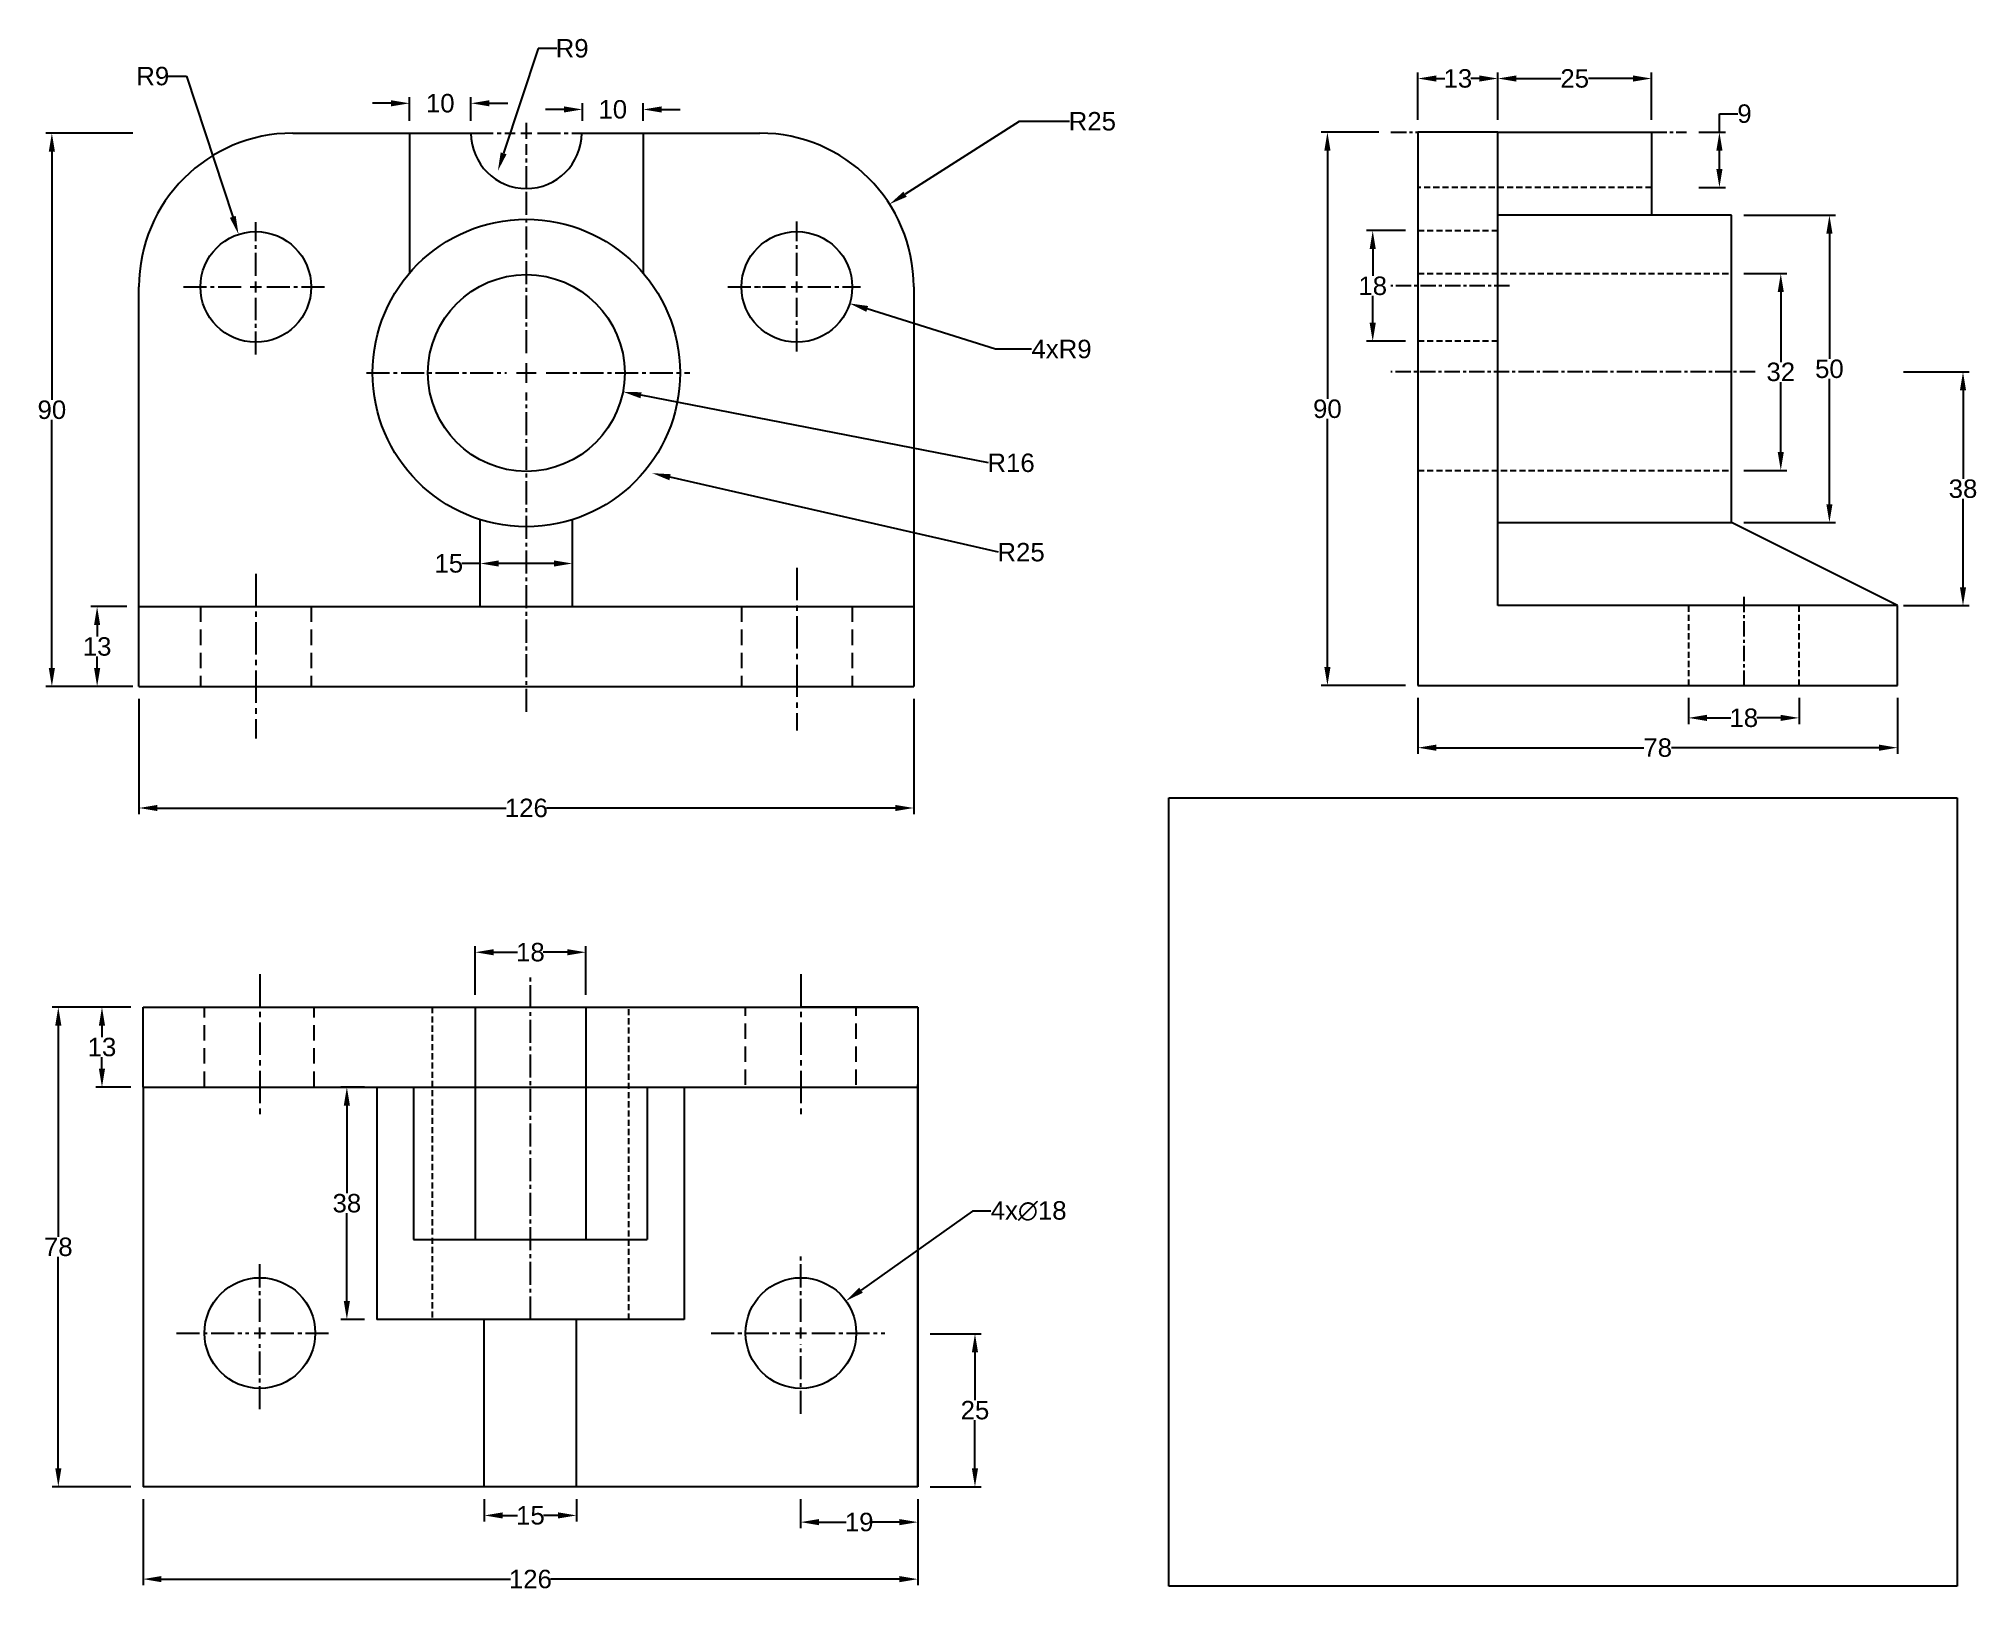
# Model space of a CAD drawing. Header units: inches. Extents: x 92 to 407, y 26 to 278.
import ezdxf

# ---------------------------------------------------------------- set-up
doc = ezdxf.new("R2010")
doc.units = ezdxf.units.IN
doc.header["$MEASUREMENT"] = 0
for name, pattern in [('CENTER2', [1.125, 0.75, -0.125, 0.125, -0.125]), ('CENTERX2', [4, 2.5, -0.5, 0.5, -0.5]), ('DASHED2', [0.375, 0.25, -0.125]), ('DASHEDX2', [1.5, 1, -0.5])]:
    doc.linetypes.add(name, pattern=pattern)
doc.layers.add('Centre line', color=100, linetype='CENTERX2')
doc.layers.add('Dotted', color=50, linetype='DASHEDX2')
doc.styles.get("Standard").update_dxf_attribs({"font": 'arial.ttf'})
doc.dimstyles.get("Standard").update_dxf_attribs({"dimtxt": 3, "dimasz": 3, "dimexe": 1, "dimexo": 2, "dimgap": 0.09, "dimtad": 0, "dimtih": 1, "dimtoh": 1, "dimdec": 0, "dimzin": 0, "dimdsep": 46, "dimtxsty": 'Standard', "dimcen": 0.09, "dimclrd": 2, "dimclrt": 3, "dimadec": 0, "dimazin": 0, "dimtfac": 1, "dimtdec": 0, "dimtofl": 0, "dimtmove": 0, "dimatfit": 3, "dimfxl": 5, "dimtolj": 1, "dimtzin": 0, "dimarcsym": 0})
picture_1 = doc.add_image_def('image1.jpg', size_in_pixel=(564, 564))

# ---------------------------------------------------------------- blocks, each defined once
blk = doc.blocks.new('*U1')
at = {"color": 0, "linetype": 'CENTER2', "ltscale": 5, "transparency": 16777216}
for p, q in [((-9.12, 0), (-1.8, 0)), ((0, 0.9), (0, 1.66)), ((1.8, 0), (9.12, 0)), ((0, -9.12), (0, -1.8))]:
    blk.add_line(p, q, dxfattribs=at)
at = {"color": 0, "linetype": 'Continuous', "ltscale": 5, "transparency": 16777216}
for p, q in [((-0.9, 0), (0.9, 0)), ((0, -0.9), (0, 0.9))]:
    blk.add_line(p, q, dxfattribs=at)
blk = doc.blocks.new('*U2')
at = {"color": 0, "linetype": 'CENTER2', "ltscale": 5, "transparency": 16777216}
for p, q in [((0, 1.8), (0, 10.61)), ((-11.24, 0), (-1.8, 0)), ((1.8, 0), (10.35, 0)), ((0, -10.52), (0, -1.8))]:
    blk.add_line(p, q, dxfattribs=at)
at = {"color": 0, "linetype": 'Continuous', "ltscale": 5, "transparency": 16777216}
for p, q in [((-0.9, 0), (0.9, 0)), ((0, -0.9), (0, 0.9))]:
    blk.add_line(p, q, dxfattribs=at)
blk = doc.blocks.new('*U3')
at = {"color": 0, "linetype": 'CENTER2', "ltscale": 5, "transparency": 16777216}
for p, q in [((0, 1.8), (0, 10.55)), ((-11.75, 0), (-1.8, 0)), ((1.8, 0), (11.63, 0)), ((0, -11.02), (0, -1.8))]:
    blk.add_line(p, q, dxfattribs=at)
at = {"color": 0, "linetype": 'Continuous', "ltscale": 5, "transparency": 16777216}
for p, q in [((-0.9, 0), (0.9, 0)), ((0, -0.9), (0, 0.9))]:
    blk.add_line(p, q, dxfattribs=at)
blk = doc.blocks.new('*U4')
at = {"color": 0, "linetype": 'CENTER2', "ltscale": 5, "transparency": 16777216}
for p, q in [((0, 3.2), (0, 30)), ((-26, 0), (-3.2, 0)), ((3.2, 0), (26.6, 0)), ((0, -55.12), (0, -3.2))]:
    blk.add_line(p, q, dxfattribs=at)
at = {"color": 0, "linetype": 'Continuous', "ltscale": 5, "transparency": 16777216}
for p, q in [((-1.6, 0), (1.6, 0)), ((0, -1.6), (0, 1.6))]:
    blk.add_line(p, q, dxfattribs=at)
blk = doc.blocks.new('*D5')
at = {"color": 0, "lineweight": -2, "transparency": 16777216}
for p, q in [((108.64, 170.86), (108.64, 152.1)), ((234.64, 170.86), (234.64, 152.1))]:
    blk.add_line(p, q, dxfattribs=at)
at = {"color": 2, "lineweight": -2, "transparency": 16777216}
for p, q in [((111.64, 153.1), (168.38, 153.1)), ((231.64, 153.1), (174.9, 153.1))]:
    blk.add_line(p, q, dxfattribs=at)
at = {"color": 2, "transparency": 16777216}
for points in [[(111.64, 153.6), (111.64, 152.6), (108.64, 153.1)], [(231.64, 153.6), (231.64, 152.6), (234.64, 153.1)]]:
    blk.add_solid(points, dxfattribs=at)
at = {"layer": 'Defpoints', "color": 0, "transparency": 16777216}
for p in [(108.64, 172.86), (234.64, 172.86), (234.64, 153.1)]:
    blk.add_point(p, dxfattribs=at)
at = {"color": 3, "transparency": 16777216, "insert": (171.64, 153.1), "char_height": 3, "attachment_point": 5}
blk.add_mtext('\\A1;126', dxfattribs=at)
blk = doc.blocks.new('*D6')
at = {"color": 2, "lineweight": -2, "transparency": 16777216}
for p, q in [((251.78, 264.78), (233.24, 252.93)), ((260.01, 264.78), (251.78, 264.78))]:
    blk.add_line(p, q, dxfattribs=at)
at = {"color": 0, "lineweight": -2, "transparency": 16777216}
for p, q in [((209.55, 237.86), (209.73, 237.86)), ((209.64, 237.77), (209.64, 237.95))]:
    blk.add_line(p, q, dxfattribs=at)
at = {"color": 2, "transparency": 16777216}
blk.add_solid([(232.97, 253.35), (233.51, 252.51), (230.71, 251.31)], dxfattribs=at)
at = {"layer": 'Defpoints', "color": 0, "transparency": 16777216}
for p in [(230.71, 251.31), (209.64, 237.86)]:
    blk.add_point(p, dxfattribs=at)
at = {"color": 3, "transparency": 16777216, "insert": (263.7, 264.78), "char_height": 3, "attachment_point": 5}
blk.add_mtext('\\A1;R25', dxfattribs=at)
blk = doc.blocks.new('*D7')
at = {"color": 2, "lineweight": -2, "transparency": 16777216}
for p, q in [((164.14, 192.87), (161.14, 192.87)), ((176.14, 192.87), (167.14, 192.87))]:
    blk.add_line(p, q, dxfattribs=at)
at = {"color": 0, "lineweight": -2, "transparency": 16777216}
for p, q in [((164.14, 187.86), (164.14, 193.87)), ((179.14, 187.86), (179.14, 193.87))]:
    blk.add_line(p, q, dxfattribs=at)
at = {"color": 2, "transparency": 16777216}
for points in [[(167.14, 193.37), (167.14, 192.37), (164.14, 192.87)], [(176.14, 193.37), (176.14, 192.37), (179.14, 192.87)]]:
    blk.add_solid(points, dxfattribs=at)
at = {"layer": 'Defpoints', "color": 0, "transparency": 16777216}
for p in [(179.14, 192.87), (164.14, 185.86), (179.14, 185.86)]:
    blk.add_point(p, dxfattribs=at)
at = {"color": 3, "transparency": 16777216, "insert": (159.03, 192.87), "char_height": 3, "attachment_point": 5}
blk.add_mtext('\\A1;15', dxfattribs=at)
blk = doc.blocks.new('*D8')
at = {"color": 0, "lineweight": -2, "transparency": 16777216}
for p, q in [((215.55, 237.86), (215.73, 237.86)), ((215.64, 237.77), (215.64, 237.95))]:
    blk.add_line(p, q, dxfattribs=at)
at = {"color": 2, "lineweight": -2, "transparency": 16777216}
for p, q in [((247.94, 227.74), (227.09, 234.27)), ((253.83, 227.74), (247.94, 227.74))]:
    blk.add_line(p, q, dxfattribs=at)
at = {"color": 2, "transparency": 16777216}
blk.add_solid([(227.24, 234.75), (226.94, 233.79), (224.23, 235.17)], dxfattribs=at)
at = {"layer": 'Defpoints', "color": 0, "transparency": 16777216}
for p in [(215.64, 237.86), (224.23, 235.17)]:
    blk.add_point(p, dxfattribs=at)
at = {"color": 3, "transparency": 16777216, "insert": (258.69, 227.74), "char_height": 3, "attachment_point": 5}
blk.add_mtext('\\A1;4xR9', dxfattribs=at)
blk = doc.blocks.new('*D9')
at = {"color": 0, "lineweight": -2, "transparency": 16777216}
for p, q in [((171.55, 223.86), (171.73, 223.86)), ((171.64, 223.77), (171.64, 223.95))]:
    blk.add_line(p, q, dxfattribs=at)
at = {"color": 2, "lineweight": -2, "transparency": 16777216}
blk.add_line((246.8, 209.23), (190.29, 220.23), dxfattribs=at)
at = {"color": 2, "transparency": 16777216}
blk.add_solid([(190.39, 220.72), (190.2, 219.74), (187.35, 220.8)], dxfattribs=at)
at = {"layer": 'Defpoints', "color": 0, "transparency": 16777216}
for p in [(171.64, 223.86), (187.35, 220.8)]:
    blk.add_point(p, dxfattribs=at)
at = {"color": 3, "transparency": 16777216, "insert": (250.48, 209.23), "char_height": 3, "attachment_point": 5}
blk.add_mtext('\\A1;R16', dxfattribs=at)
blk = doc.blocks.new('*D10')
at = {"color": 2, "lineweight": -2, "transparency": 16777216}
for p, q in [((177.76, 266.72), (174.76, 266.72)), ((193.64, 266.72), (196.64, 266.72))]:
    blk.add_line(p, q, dxfattribs=at)
at = {"color": 0, "lineweight": -2, "transparency": 16777216}
for p, q in [((180.76, 264.86), (180.76, 267.72)), ((190.64, 264.86), (190.64, 267.72))]:
    blk.add_line(p, q, dxfattribs=at)
at = {"color": 2, "transparency": 16777216}
for points in [[(177.76, 267.22), (177.76, 266.22), (180.76, 266.72)], [(193.64, 267.22), (193.64, 266.22), (190.64, 266.72)]]:
    blk.add_solid(points, dxfattribs=at)
at = {"layer": 'Defpoints', "color": 0, "transparency": 16777216}
for p in [(190.64, 266.72), (180.76, 262.86), (190.64, 262.86)]:
    blk.add_point(p, dxfattribs=at)
at = {"color": 3, "transparency": 16777216, "insert": (185.7, 266.72), "char_height": 3, "attachment_point": 5}
blk.add_mtext('\\A1;10', dxfattribs=at)
blk = doc.blocks.new('*D11')
at = {"color": 0, "lineweight": -2, "transparency": 16777216}
for p, q in [((152.64, 264.86), (152.64, 268.72)), ((162.64, 264.86), (162.64, 268.72))]:
    blk.add_line(p, q, dxfattribs=at)
at = {"color": 2, "lineweight": -2, "transparency": 16777216}
for p, q in [((149.64, 267.72), (146.64, 267.72)), ((165.64, 267.72), (168.64, 267.72))]:
    blk.add_line(p, q, dxfattribs=at)
at = {"color": 2, "transparency": 16777216}
for points in [[(149.64, 268.22), (149.64, 267.22), (152.64, 267.72)], [(165.64, 268.22), (165.64, 267.22), (162.64, 267.72)]]:
    blk.add_solid(points, dxfattribs=at)
at = {"layer": 'Defpoints', "color": 0, "transparency": 16777216}
for p in [(162.64, 267.72), (152.64, 262.86), (162.64, 262.86)]:
    blk.add_point(p, dxfattribs=at)
at = {"color": 3, "transparency": 16777216, "insert": (157.64, 267.72), "char_height": 3, "attachment_point": 5}
blk.add_mtext('\\A1;10', dxfattribs=at)
blk = doc.blocks.new('*U12')
at = {"color": 0, "linetype": 'CENTER2', "ltscale": 5, "transparency": 16777216}
for p, q in [((0, 1.8), (0, 11.68)), ((-13.56, 0), (-1.8, 0)), ((1.8, 0), (11.62, 0)), ((0, -12.4), (0, -1.8))]:
    blk.add_line(p, q, dxfattribs=at)
at = {"color": 0, "linetype": 'Continuous', "ltscale": 5, "transparency": 16777216}
for p, q in [((-0.9, 0), (0.9, 0)), ((0, -0.9), (0, 0.9))]:
    blk.add_line(p, q, dxfattribs=at)
blk = doc.blocks.new('*U13')
at = {"color": 0, "linetype": 'CENTER2', "ltscale": 5, "transparency": 16777216}
for p, q in [((0, 1.8), (0, 12.84)), ((-14.62, 0), (-1.8, 0)), ((1.8, 0), (13.67, 0)), ((0, -13.14), (0, -1.8))]:
    blk.add_line(p, q, dxfattribs=at)
at = {"color": 0, "linetype": 'Continuous', "ltscale": 5, "transparency": 16777216}
for p, q in [((-0.9, 0), (0.9, 0)), ((0, -0.9), (0, 0.9))]:
    blk.add_line(p, q, dxfattribs=at)
blk = doc.blocks.new('*D14')
at = {"color": 0, "lineweight": -2, "transparency": 16777216}
for p, q in [((107.3, 120.71), (94.52, 120.71)), ((107.3, 42.71), (94.52, 42.71))]:
    blk.add_line(p, q, dxfattribs=at)
at = {"color": 2, "lineweight": -2, "transparency": 16777216}
for p, q in [((95.52, 117.71), (95.52, 83.33)), ((95.52, 45.71), (95.52, 80.09))]:
    blk.add_line(p, q, dxfattribs=at)
at = {"color": 2, "transparency": 16777216}
for points in [[(95.02, 117.71), (96.02, 117.71), (95.52, 120.71)], [(95.02, 45.71), (96.02, 45.71), (95.52, 42.71)]]:
    blk.add_solid(points, dxfattribs=at)
at = {"layer": 'Defpoints', "color": 0, "transparency": 16777216}
for p in [(95.52, 120.71), (109.3, 120.71), (109.3, 42.71)]:
    blk.add_point(p, dxfattribs=at)
at = {"color": 3, "transparency": 16777216, "insert": (95.52, 81.71), "char_height": 3, "attachment_point": 5}
blk.add_mtext('\\A1;78', dxfattribs=at)
blk = doc.blocks.new('*D15')
at = {"color": 0, "lineweight": -2, "transparency": 16777216}
for p, q in [((107.3, 120.71), (101.62, 120.71)), ((107.34, 107.71), (101.62, 107.71))]:
    blk.add_line(p, q, dxfattribs=at)
at = {"color": 2, "lineweight": -2, "transparency": 16777216}
for p, q in [((102.62, 117.71), (102.62, 115.84)), ((102.62, 110.71), (102.62, 112.59))]:
    blk.add_line(p, q, dxfattribs=at)
at = {"color": 2, "transparency": 16777216}
for points in [[(102.12, 117.71), (103.12, 117.71), (102.62, 120.71)], [(102.12, 110.71), (103.12, 110.71), (102.62, 107.71)]]:
    blk.add_solid(points, dxfattribs=at)
at = {"layer": 'Defpoints', "color": 0, "transparency": 16777216}
for p in [(109.3, 120.71), (102.62, 107.71), (109.34, 107.71)]:
    blk.add_point(p, dxfattribs=at)
at = {"color": 3, "transparency": 16777216, "insert": (102.62, 114.21), "char_height": 3, "attachment_point": 5}
blk.add_mtext('\\A1;13', dxfattribs=at)
blk = doc.blocks.new('*D16')
at = {"color": 0, "lineweight": -2, "transparency": 16777216}
for p, q in [((106.64, 185.86), (100.83, 185.86)), ((106.64, 172.86), (100.83, 172.86))]:
    blk.add_line(p, q, dxfattribs=at)
at = {"color": 2, "lineweight": -2, "transparency": 16777216}
for p, q in [((101.83, 182.86), (101.83, 180.98)), ((101.83, 175.86), (101.83, 177.73))]:
    blk.add_line(p, q, dxfattribs=at)
at = {"color": 2, "transparency": 16777216}
for points in [[(101.33, 182.86), (102.33, 182.86), (101.83, 185.86)], [(101.33, 175.86), (102.33, 175.86), (101.83, 172.86)]]:
    blk.add_solid(points, dxfattribs=at)
at = {"layer": 'Defpoints', "color": 0, "transparency": 16777216}
for p in [(101.83, 185.86), (108.64, 185.86), (108.64, 172.86)]:
    blk.add_point(p, dxfattribs=at)
at = {"color": 3, "transparency": 16777216, "insert": (101.83, 179.36), "char_height": 3, "attachment_point": 5}
blk.add_mtext('\\A1;13', dxfattribs=at)
blk = doc.blocks.new('*D17')
at = {"color": 2, "lineweight": -2, "transparency": 16777216}
for p, q in [((113.39, 272.13), (116.39, 272.13)), ((116.39, 272.13), (123.9, 249.26))]:
    blk.add_line(p, q, dxfattribs=at)
at = {"color": 0, "lineweight": -2, "transparency": 16777216}
for p, q in [((127.55, 237.86), (127.73, 237.86)), ((127.64, 237.77), (127.64, 237.95))]:
    blk.add_line(p, q, dxfattribs=at)
at = {"color": 2, "transparency": 16777216}
blk.add_solid([(124.37, 249.41), (123.42, 249.1), (124.83, 246.41)], dxfattribs=at)
at = {"layer": 'Defpoints', "color": 0, "transparency": 16777216}
for p in [(124.83, 246.41), (127.64, 237.86)]:
    blk.add_point(p, dxfattribs=at)
at = {"color": 3, "transparency": 16777216, "insert": (110.88, 272.13), "char_height": 3, "attachment_point": 5}
blk.add_mtext('\\A1;R9', dxfattribs=at)
blk = doc.blocks.new('*D18')
at = {"color": 0, "lineweight": -2, "transparency": 16777216}
for p, q in [((164.8, 40.71), (164.8, 37.04)), ((179.8, 40.71), (179.8, 37.04))]:
    blk.add_line(p, q, dxfattribs=at)
at = {"color": 2, "lineweight": -2, "transparency": 16777216}
for p, q in [((167.8, 38.04), (170.19, 38.04)), ((176.8, 38.04), (174.41, 38.04))]:
    blk.add_line(p, q, dxfattribs=at)
at = {"color": 2, "transparency": 16777216}
for points in [[(167.8, 38.54), (167.8, 37.54), (164.8, 38.04)], [(176.8, 38.54), (176.8, 37.54), (179.8, 38.04)]]:
    blk.add_solid(points, dxfattribs=at)
at = {"layer": 'Defpoints', "color": 0, "transparency": 16777216}
for p in [(164.8, 42.71), (179.8, 42.71), (179.8, 38.04)]:
    blk.add_point(p, dxfattribs=at)
at = {"color": 3, "transparency": 16777216, "insert": (172.3, 38.04), "char_height": 3, "attachment_point": 5}
blk.add_mtext('\\A1;15', dxfattribs=at)
blk = doc.blocks.new('*D19')
at = {"color": 0, "lineweight": -2, "transparency": 16777216}
for p, q in [((145.3, 107.71), (141.45, 107.71)), ((145.3, 69.91), (141.45, 69.91))]:
    blk.add_line(p, q, dxfattribs=at)
at = {"color": 2, "lineweight": -2, "transparency": 16777216}
for p, q in [((142.45, 104.71), (142.45, 90.43)), ((142.45, 72.91), (142.45, 87.19))]:
    blk.add_line(p, q, dxfattribs=at)
at = {"color": 2, "transparency": 16777216}
for points in [[(141.95, 104.71), (142.95, 104.71), (142.45, 107.71)], [(141.95, 72.91), (142.95, 72.91), (142.45, 69.91)]]:
    blk.add_solid(points, dxfattribs=at)
at = {"layer": 'Defpoints', "color": 0, "transparency": 16777216}
for p in [(147.3, 107.71), (142.45, 69.91), (147.3, 69.91)]:
    blk.add_point(p, dxfattribs=at)
at = {"color": 3, "transparency": 16777216, "insert": (142.45, 88.81), "char_height": 3, "attachment_point": 5}
blk.add_mtext('\\A1;38', dxfattribs=at)
blk = doc.blocks.new('*D20')
at = {"color": 0, "lineweight": -2, "transparency": 16777216}
for p, q in [((237.3, 67.59), (245.61, 67.59)), ((237.3, 42.71), (245.61, 42.71))]:
    blk.add_line(p, q, dxfattribs=at)
at = {"color": 2, "lineweight": -2, "transparency": 16777216}
for p, q in [((244.61, 64.59), (244.61, 56.77)), ((244.61, 45.71), (244.61, 53.53))]:
    blk.add_line(p, q, dxfattribs=at)
at = {"color": 2, "transparency": 16777216}
for points in [[(244.11, 64.59), (245.11, 64.59), (244.61, 67.59)], [(244.11, 45.71), (245.11, 45.71), (244.61, 42.71)]]:
    blk.add_solid(points, dxfattribs=at)
at = {"layer": 'Defpoints', "color": 0, "transparency": 16777216}
for p in [(235.3, 67.59), (244.61, 67.59), (235.3, 42.71)]:
    blk.add_point(p, dxfattribs=at)
at = {"color": 3, "transparency": 16777216, "insert": (244.61, 55.15), "char_height": 3, "attachment_point": 5}
blk.add_mtext('\\A1;25', dxfattribs=at)
blk = doc.blocks.new('*D21')
at = {"color": 0, "lineweight": -2, "transparency": 16777216}
for p, q in [((163.3, 122.71), (163.3, 130.64)), ((181.3, 122.71), (181.3, 130.64))]:
    blk.add_line(p, q, dxfattribs=at)
at = {"color": 2, "lineweight": -2, "transparency": 16777216}
for p, q in [((166.3, 129.64), (170.2, 129.64)), ((178.3, 129.64), (174.4, 129.64))]:
    blk.add_line(p, q, dxfattribs=at)
at = {"color": 2, "transparency": 16777216}
for points in [[(166.3, 130.14), (166.3, 129.14), (163.3, 129.64)], [(178.3, 130.14), (178.3, 129.14), (181.3, 129.64)]]:
    blk.add_solid(points, dxfattribs=at)
at = {"layer": 'Defpoints', "color": 0, "transparency": 16777216}
for p in [(181.3, 129.64), (163.3, 120.71), (181.3, 120.71)]:
    blk.add_point(p, dxfattribs=at)
at = {"color": 3, "transparency": 16777216, "insert": (172.3, 129.64), "char_height": 3, "attachment_point": 5}
blk.add_mtext('\\A1;18', dxfattribs=at)
blk = doc.blocks.new('*D22')
at = {"color": 2, "lineweight": -2, "transparency": 16777216}
for p, q in [((244.19, 87.55), (226.08, 74.67)), ((247.19, 87.55), (244.19, 87.55))]:
    blk.add_line(p, q, dxfattribs=at)
at = {"color": 0, "lineweight": -2, "transparency": 16777216}
for p, q in [((216.21, 67.71), (216.39, 67.71)), ((216.3, 67.62), (216.3, 67.8))]:
    blk.add_line(p, q, dxfattribs=at)
at = {"color": 2, "transparency": 16777216}
blk.add_solid([(225.79, 75.08), (226.37, 74.26), (223.64, 72.93)], dxfattribs=at)
at = {"layer": 'Defpoints', "color": 0, "transparency": 16777216}
for p in [(223.64, 72.93), (208.97, 62.5)]:
    blk.add_point(p, dxfattribs=at)
at = {"color": 3, "transparency": 16777216, "insert": (253.34, 87.55), "char_height": 3, "attachment_point": 5}
blk.add_mtext('\\A1;4x∅18', dxfattribs=at)
blk = doc.blocks.new('*D23')
at = {"color": 0, "lineweight": -2, "transparency": 16777216}
for p, q in [((216.25, 40.71), (216.25, 35.95)), ((235.3, 40.71), (235.3, 35.95))]:
    blk.add_line(p, q, dxfattribs=at)
at = {"color": 2, "lineweight": -2, "transparency": 16777216}
for p, q in [((219.25, 36.95), (223.67, 36.95)), ((232.3, 36.95), (227.88, 36.95))]:
    blk.add_line(p, q, dxfattribs=at)
at = {"color": 2, "transparency": 16777216}
for points in [[(219.25, 37.45), (219.25, 36.45), (216.25, 36.95)], [(232.3, 37.45), (232.3, 36.45), (235.3, 36.95)]]:
    blk.add_solid(points, dxfattribs=at)
at = {"layer": 'Defpoints', "color": 0, "transparency": 16777216}
for p in [(216.25, 42.71), (235.3, 42.71), (216.25, 36.95)]:
    blk.add_point(p, dxfattribs=at)
at = {"color": 3, "transparency": 16777216, "insert": (225.78, 36.95), "char_height": 3, "attachment_point": 5}
blk.add_mtext('\\A1;19', dxfattribs=at)
blk = doc.blocks.new('*D24')
at = {"color": 0, "lineweight": -2, "transparency": 16777216}
for p, q in [((109.3, 40.71), (109.3, 26.68)), ((235.3, 40.71), (235.3, 26.68))]:
    blk.add_line(p, q, dxfattribs=at)
at = {"color": 2, "lineweight": -2, "transparency": 16777216}
for p, q in [((112.3, 27.68), (169.04, 27.68)), ((232.3, 27.68), (175.56, 27.68))]:
    blk.add_line(p, q, dxfattribs=at)
at = {"color": 2, "transparency": 16777216}
for points in [[(112.3, 28.18), (112.3, 27.18), (109.3, 27.68)], [(232.3, 28.18), (232.3, 27.18), (235.3, 27.68)]]:
    blk.add_solid(points, dxfattribs=at)
at = {"layer": 'Defpoints', "color": 0, "transparency": 16777216}
for p in [(109.3, 42.71), (235.3, 42.71), (235.3, 27.68)]:
    blk.add_point(p, dxfattribs=at)
at = {"color": 3, "transparency": 16777216, "insert": (172.3, 27.68), "char_height": 3, "attachment_point": 5}
blk.add_mtext('\\A1;126', dxfattribs=at)
blk = doc.blocks.new('*D26')
at = {"color": 0, "lineweight": -2, "transparency": 16777216}
for p, q in [((316.65, 171.02), (316.65, 161.91)), ((394.65, 171.02), (394.65, 161.91))]:
    blk.add_line(p, q, dxfattribs=at)
at = {"color": 2, "lineweight": -2, "transparency": 16777216}
for p, q in [((319.65, 162.91), (353.42, 162.91)), ((391.65, 162.91), (357.88, 162.91))]:
    blk.add_line(p, q, dxfattribs=at)
at = {"color": 2, "transparency": 16777216}
for points in [[(319.65, 163.41), (319.65, 162.41), (316.65, 162.91)], [(391.65, 163.41), (391.65, 162.41), (394.65, 162.91)]]:
    blk.add_solid(points, dxfattribs=at)
at = {"layer": 'Defpoints', "color": 0, "transparency": 16777216}
for p in [(316.65, 173.02), (394.65, 173.02), (394.65, 162.91)]:
    blk.add_point(p, dxfattribs=at)
at = {"color": 3, "transparency": 16777216, "insert": (355.65, 162.91), "char_height": 3, "attachment_point": 5}
blk.add_mtext('\\A1;78', dxfattribs=at)
blk = doc.blocks.new('*D27')
at = {"color": 0, "lineweight": -2, "transparency": 16777216}
for p, q in [((310.27, 263.02), (300.93, 263.02)), ((314.65, 173.02), (300.93, 173.02))]:
    blk.add_line(p, q, dxfattribs=at)
at = {"color": 2, "lineweight": -2, "transparency": 16777216}
for p, q in [((301.93, 260.02), (301.93, 219.64)), ((301.93, 176.02), (301.93, 216.4))]:
    blk.add_line(p, q, dxfattribs=at)
at = {"color": 2, "transparency": 16777216}
for points in [[(301.43, 260.02), (302.43, 260.02), (301.93, 263.02)], [(301.43, 176.02), (302.43, 176.02), (301.93, 173.02)]]:
    blk.add_solid(points, dxfattribs=at)
at = {"layer": 'Defpoints', "color": 0, "transparency": 16777216}
for p in [(301.93, 263.02), (312.27, 263.02), (316.65, 173.02)]:
    blk.add_point(p, dxfattribs=at)
at = {"color": 3, "transparency": 16777216, "insert": (301.93, 218.02), "char_height": 3, "attachment_point": 5}
blk.add_mtext('\\A1;90', dxfattribs=at)
blk = doc.blocks.new('*D28')
at = {"color": 0, "lineweight": -2, "transparency": 16777216}
for p, q in [((369.65, 249.52), (384.58, 249.52)), ((369.65, 199.52), (384.58, 199.52))]:
    blk.add_line(p, q, dxfattribs=at)
at = {"color": 2, "lineweight": -2, "transparency": 16777216}
for p, q in [((383.58, 246.52), (383.58, 226.14)), ((383.58, 202.52), (383.58, 222.9))]:
    blk.add_line(p, q, dxfattribs=at)
at = {"color": 2, "transparency": 16777216}
for points in [[(383.08, 246.52), (384.08, 246.52), (383.58, 249.52)], [(383.08, 202.52), (384.08, 202.52), (383.58, 199.52)]]:
    blk.add_solid(points, dxfattribs=at)
at = {"layer": 'Defpoints', "color": 0, "transparency": 16777216}
for p in [(367.65, 249.52), (367.65, 199.52), (383.58, 199.52)]:
    blk.add_point(p, dxfattribs=at)
at = {"color": 3, "transparency": 16777216, "insert": (383.58, 224.52), "char_height": 3, "attachment_point": 5}
blk.add_mtext('\\A1;50', dxfattribs=at)
blk = doc.blocks.new('*D29')
at = {"color": 0, "lineweight": -2, "transparency": 16777216}
for p, q in [((369.65, 240.02), (376.67, 240.02)), ((369.65, 208.02), (376.67, 208.02))]:
    blk.add_line(p, q, dxfattribs=at)
at = {"color": 2, "lineweight": -2, "transparency": 16777216}
for p, q in [((375.67, 237.02), (375.67, 225.64)), ((375.67, 211.02), (375.67, 222.39))]:
    blk.add_line(p, q, dxfattribs=at)
at = {"color": 2, "transparency": 16777216}
for points in [[(375.17, 237.02), (376.17, 237.02), (375.67, 240.02)], [(375.17, 211.02), (376.17, 211.02), (375.67, 208.02)]]:
    blk.add_solid(points, dxfattribs=at)
at = {"layer": 'Defpoints', "color": 0, "transparency": 16777216}
for p in [(367.65, 240.02), (367.65, 208.02), (375.67, 208.02)]:
    blk.add_point(p, dxfattribs=at)
at = {"color": 3, "transparency": 16777216, "insert": (375.67, 224.02), "char_height": 3, "attachment_point": 5}
blk.add_mtext('\\A1;32', dxfattribs=at)
blk = doc.blocks.new('*D30')
at = {"color": 0, "lineweight": -2, "transparency": 16777216}
for p, q in [((314.65, 247.02), (308.3, 247.02)), ((314.65, 229.02), (308.3, 229.02))]:
    blk.add_line(p, q, dxfattribs=at)
at = {"color": 2, "lineweight": -2, "transparency": 16777216}
for p, q in [((309.3, 244.02), (309.3, 239.64)), ((309.3, 232.02), (309.3, 236.4))]:
    blk.add_line(p, q, dxfattribs=at)
at = {"color": 2, "transparency": 16777216}
for points in [[(308.8, 244.02), (309.8, 244.02), (309.3, 247.02)], [(308.8, 232.02), (309.8, 232.02), (309.3, 229.02)]]:
    blk.add_solid(points, dxfattribs=at)
at = {"layer": 'Defpoints', "color": 0, "transparency": 16777216}
for p in [(309.3, 247.02), (316.65, 247.02), (316.65, 229.02)]:
    blk.add_point(p, dxfattribs=at)
at = {"color": 3, "transparency": 16777216, "insert": (309.3, 238.02), "char_height": 3, "attachment_point": 5}
blk.add_mtext('\\A1;18', dxfattribs=at)
blk = doc.blocks.new('*D31')
at = {"color": 0, "lineweight": -2, "transparency": 16777216}
for p, q in [((360.65, 171.02), (360.65, 166.76)), ((378.65, 171.02), (378.65, 166.76))]:
    blk.add_line(p, q, dxfattribs=at)
at = {"color": 2, "lineweight": -2, "transparency": 16777216}
for p, q in [((363.65, 167.76), (367.55, 167.76)), ((375.65, 167.76), (371.75, 167.76))]:
    blk.add_line(p, q, dxfattribs=at)
at = {"color": 2, "transparency": 16777216}
for points in [[(363.65, 168.26), (363.65, 167.26), (360.65, 167.76)], [(375.65, 168.26), (375.65, 167.26), (378.65, 167.76)]]:
    blk.add_solid(points, dxfattribs=at)
at = {"layer": 'Defpoints', "color": 0, "transparency": 16777216}
for p in [(360.65, 173.02), (378.65, 173.02), (378.65, 167.76)]:
    blk.add_point(p, dxfattribs=at)
at = {"color": 3, "transparency": 16777216, "insert": (369.65, 167.76), "char_height": 3, "attachment_point": 5}
blk.add_mtext('\\A1;18', dxfattribs=at)
blk = doc.blocks.new('*D32')
at = {"color": 0, "lineweight": -2, "transparency": 16777216}
for p, q in [((316.65, 265.02), (316.65, 272.75)), ((329.65, 265.02), (329.65, 272.75))]:
    blk.add_line(p, q, dxfattribs=at)
at = {"color": 2, "lineweight": -2, "transparency": 16777216}
for p, q in [((319.65, 271.75), (321.05, 271.75)), ((326.65, 271.75), (325.24, 271.75))]:
    blk.add_line(p, q, dxfattribs=at)
at = {"color": 2, "transparency": 16777216}
for points in [[(319.65, 272.25), (319.65, 271.25), (316.65, 271.75)], [(326.65, 272.25), (326.65, 271.25), (329.65, 271.75)]]:
    blk.add_solid(points, dxfattribs=at)
at = {"layer": 'Defpoints', "color": 0, "transparency": 16777216}
for p in [(329.65, 271.75), (316.65, 263.02), (329.65, 263.02)]:
    blk.add_point(p, dxfattribs=at)
at = {"color": 3, "transparency": 16777216, "insert": (323.15, 271.75), "char_height": 3, "attachment_point": 5}
blk.add_mtext('\\A1;13', dxfattribs=at)
blk = doc.blocks.new('*D33')
at = {"color": 0, "lineweight": -2, "transparency": 16777216}
for p, q in [((329.65, 265.02), (329.65, 272.75)), ((354.65, 265.02), (354.65, 272.75))]:
    blk.add_line(p, q, dxfattribs=at)
at = {"color": 2, "lineweight": -2, "transparency": 16777216}
for p, q in [((332.65, 271.75), (339.87, 271.75)), ((351.65, 271.75), (344.42, 271.75))]:
    blk.add_line(p, q, dxfattribs=at)
at = {"color": 2, "transparency": 16777216}
for points in [[(332.65, 272.25), (332.65, 271.25), (329.65, 271.75)], [(351.65, 272.25), (351.65, 271.25), (354.65, 271.75)]]:
    blk.add_solid(points, dxfattribs=at)
at = {"layer": 'Defpoints', "color": 0, "transparency": 16777216}
for p in [(354.65, 271.75), (329.65, 263.02), (354.65, 263.02)]:
    blk.add_point(p, dxfattribs=at)
at = {"color": 3, "transparency": 16777216, "insert": (342.15, 271.75), "char_height": 3, "attachment_point": 5}
blk.add_mtext('\\A1;25', dxfattribs=at)

msp = doc.modelspace()

# ---------------------------------------------------------------- linework, layer by layer
at = {"color": 2}
for p, q in [((173.58, 276.65), (167.95, 259.59)), ((176.58, 276.65), (173.58, 276.65)), ((365.69, 263.02), (365.69, 266.02)), ((365.69, 266.02), (368.69, 266.02)), ((94.47, 259.86), (94.47, 219.48)), ((365.69, 257.02), (365.69, 260.02)), ((405.31, 221.02), (405.31, 206.64)), ((94.47, 175.86), (94.47, 216.23)), ((248.43, 194.7), (195.02, 206.9)), ((405.31, 189.02), (405.31, 203.39))]:
    msp.add_line(p, q, dxfattribs=at)
for p, q in [((107.64, 262.86), (93.47, 262.86)), ((133.64, 262.86), (162.64, 262.86)), ((152.64, 262.86), (152.64, 240.1)), ((171.55, 262.86), (171.73, 262.86)), ((171.64, 262.77), (171.64, 262.95)), ((180.64, 262.86), (209.64, 262.86)), ((190.64, 262.86), (190.64, 240.1)), ((329.65, 263.02), (316.65, 263.02)), ((316.65, 263.02), (316.65, 173.02)), ((329.65, 186.02), (329.65, 263.02)), ((329.65, 263.02), (354.65, 263.02)), ((354.65, 263.02), (354.65, 249.52)), ((362.33, 263.02), (366.69, 263.02)), ((362.33, 254.02), (366.69, 254.02)), ((367.65, 249.52), (329.65, 249.52)), ((367.65, 199.52), (367.65, 249.52)), ((108.64, 172.86), (108.64, 237.86)), ((234.64, 237.86), (234.64, 172.86)), ((395.65, 224.02), (406.31, 224.02)), ((164.14, 185.86), (164.14, 200.01)), ((179.14, 185.86), (179.14, 200.01)), ((329.65, 199.52), (367.65, 199.52)), ((394.65, 186.02), (367.65, 199.52)), ((394.65, 186.02), (329.65, 186.02)), ((394.65, 173.02), (394.65, 186.02)), ((395.65, 186.02), (406.31, 186.02)), ((108.64, 172.86), (108.64, 185.86)), ((108.64, 185.86), (234.64, 185.86)), ((108.64, 185.86), (171.64, 185.86)), ((108.64, 185.86), (127.64, 185.86)), ((234.64, 185.86), (234.64, 172.86)), ((107.64, 172.86), (93.47, 172.86)), ((108.64, 172.86), (234.64, 172.86)), ((316.65, 173.02), (394.65, 173.02)), ((109.3, 107.71), (109.3, 120.71)), ((109.3, 120.71), (235.3, 120.71)), ((163.3, 120.71), (163.3, 82.91)), ((181.3, 120.71), (181.3, 82.91)), ((235.3, 120.71), (216.3, 120.71)), ((235.3, 120.71), (235.3, 108.11)), ((235.3, 120.71), (235.3, 42.71)), ((109.3, 107.71), (109.3, 42.71)), ((109.34, 107.71), (235.3, 107.71)), ((147.3, 107.71), (147.3, 69.91)), ((153.3, 107.71), (153.3, 82.91)), ((172.3, 107.91), (172.3, 107.91)), ((172.3, 107.91), (172.3, 107.91)), ((191.3, 107.71), (191.3, 82.91)), ((197.3, 107.71), (197.3, 69.91)), ((235.3, 42.71), (235.3, 108.11)), ((153.3, 82.91), (191.3, 82.91)), ((197.3, 69.91), (147.3, 69.91)), ((164.8, 42.71), (164.8, 69.91)), ((179.8, 42.71), (179.8, 69.91)), ((235.3, 42.71), (109.3, 42.71))]:
    msp.add_line(p, q)
at = {"color": 3, "linetype": 'CENTER2', "ltscale": 7}
for p, q in [((127.64, 191.19), (127.64, 164.43)), ((215.64, 192.16), (215.64, 165.72)), ((128.3, 126.08), (128.3, 102.71)), ((216.3, 126.08), (216.3, 102.71))]:
    msp.add_line(p, q, dxfattribs=at)
at = {"color": 40, "linetype": 'DASHED2', "ltscale": 10, "true_color": 0xf8d731}
for p, q in [((118.64, 185.86), (118.64, 172.86)), ((136.64, 185.86), (136.64, 172.86)), ((206.64, 185.86), (206.64, 172.86)), ((224.64, 185.86), (224.64, 172.86)), ((119.3, 107.77), (119.3, 120.71)), ((137.14, 107.77), (137.14, 120.71)), ((207.3, 108.05), (207.3, 120.71)), ((225.3, 108.05), (225.3, 120.71))]:
    msp.add_line(p, q, dxfattribs=at)
at = {"color": 3, "linetype": 'CENTER2', "ltscale": 5}
msp.add_line((172.3, 69.91), (172.3, 125.74), dxfattribs=at)
at = {"color": 40, "linetype": 'DASHED2', "ltscale": 4, "true_color": 0xf8d731}
for p, q in [((156.3, 120.71), (156.3, 69.91)), ((188.3, 69.91), (188.3, 120.71))]:
    msp.add_line(p, q, dxfattribs=at)
for centre, radius in [((127.64, 237.86), 9), ((171.64, 223.86), 25), ((215.64, 237.86), 9), ((171.64, 223.86), 16), ((128.3, 67.71), 9), ((216.3, 67.71), 9)]:
    msp.add_circle(centre, radius)
for centre, radius, start, end in [((133.64, 237.86), 25, 90, 180), ((171.64, 262.86), 9, 180, 0), ((209.64, 237.86), 25, 0, 90)]:
    msp.add_arc(centre, radius, start, end)
at = {"color": 2}
for points in [[(93.97, 259.86), (94.97, 259.86), (94.47, 262.86)], [(365.19, 260.02), (366.19, 260.02), (365.69, 263.02)], [(167.47, 259.74), (168.42, 259.43), (167.01, 256.74)], [(365.19, 257.02), (366.19, 257.02), (365.69, 254.02)], [(404.81, 221.02), (405.81, 221.02), (405.31, 224.02)], [(195.13, 207.39), (194.9, 206.41), (192.09, 207.57)], [(404.81, 189.02), (405.81, 189.02), (405.31, 186.02)], [(93.97, 175.86), (94.97, 175.86), (94.47, 172.86)]]:
    msp.add_solid(points, dxfattribs=at)
at = {"layer": 'Centre line'}
for p, q in [((312.27, 263.02), (316.65, 263.02)), ((354.65, 263.02), (360.33, 263.02)), ((331.56, 238.02), (312.27, 238.02)), ((371.49, 224.02), (312.27, 224.02)), ((369.65, 187.47), (369.65, 173.02))]:
    msp.add_line(p, q, dxfattribs=at)
at = {"layer": 'Dotted'}
for p, q in [((354.65, 254.02), (316.65, 254.02)), ((316.65, 247.02), (329.65, 247.02)), ((316.65, 240.02), (367.65, 240.02)), ((329.65, 229.02), (316.65, 229.02)), ((316.65, 208.02), (367.65, 208.02)), ((360.65, 186.02), (360.65, 173.02)), ((378.65, 173.02), (378.65, 186.02))]:
    msp.add_line(p, q, dxfattribs=at)

# ---------------------------------------------------------------- block references
at = {"color": 3, "linetype": 'CENTER2', "ltscale": 5}
for name, p in [('*U1', (171.64, 262.86)), ('*U4', (171.64, 223.86)), ('*U3', (127.64, 237.86)), ('*U2', (215.64, 237.86)), ('*U12', (128.3, 67.71)), ('*U13', (216.3, 67.71))]:
    msp.add_blockref(name, p, dxfattribs=at)

# ---------------------------------------------------------------- texts
at = {"color": 3, "char_height": 3, "attachment_point": 5}
for s, insert in [('\\A1;R9', (179.09, 276.65)), ('\\A1;9', (369.77, 266.02)), ('\\A1;90', (94.47, 217.86)), ('\\A1;38', (405.31, 205.02)), ('\\A1;R25', (252.11, 194.7))]:
    msp.add_mtext(s, dxfattribs=dict(at, insert=insert))

# ---------------------------------------------------------------- dimensions: what is measured, and where the dimension line sits
for center, mpoint, picture, middle in [((127.64, 237.86), (124.83, 246.41), '*D17', (110.88, 272.13)), ((209.64, 237.86), (230.71, 251.31), '*D6', (263.7, 264.78)), ((171.64, 223.86), (187.35, 220.8), '*D9', (246.8, 209.23))]:
    dim = msp.add_radius_dim(center=center, mpoint=mpoint, dimstyle='Standard')
    dim.commit()
    dim.dimension.update_dxf_attribs({"geometry": picture, "text_midpoint": middle, "dimtype": 164})
for base, p1, p2, picture, middle in [((329.65, 271.75), (316.65, 263.02), (329.65, 263.02), '*D32', (323.15, 271.75)), ((354.65, 271.75), (329.65, 263.02), (354.65, 263.02), '*D33', (342.15, 271.75)), ((234.64, 153.1), (108.64, 172.86), (234.64, 172.86), '*D5', (171.64, 153.1)), ((394.65, 162.91), (316.65, 173.02), (394.65, 173.02), '*D26', (355.65, 162.91)), ((378.65, 167.76), (360.65, 173.02), (378.65, 173.02), '*D31', (369.65, 167.76)), ((181.3, 129.64), (163.3, 120.71), (181.3, 120.71), '*D21', (172.3, 129.64)), ((235.3, 27.68), (109.3, 42.71), (235.3, 42.71), '*D24', (172.3, 27.68)), ((179.8, 38.04), (164.8, 42.71), (179.8, 42.71), '*D18', (172.3, 38.04)), ((216.25, 36.95), (235.3, 42.71), (216.25, 42.71), '*D23', (225.78, 36.95))]:
    dim = msp.add_linear_dim(base=base, p1=p1, p2=p2, dimstyle='Standard')
    dim.commit()
    dim.dimension.update_dxf_attribs({"geometry": picture, "text_midpoint": middle})
for base, p1, p2, picture, middle in [((162.64, 267.72), (152.64, 262.86), (162.64, 262.86), '*D11', (157.64, 267.72)), ((190.64, 266.72), (180.76, 262.86), (190.64, 262.86), '*D10', (185.7, 266.72)), ((179.14, 192.87), (164.14, 185.86), (179.14, 185.86), '*D7', (159.03, 192.87))]:
    dim = msp.add_linear_dim(base=base, p1=p1, p2=p2, dimstyle='Standard')
    dim.commit()
    dim.dimension.update_dxf_attribs({"geometry": picture, "text_midpoint": middle, "dimtype": 160})
for base, p1, p2, picture, middle in [((301.93, 263.02), (316.65, 173.02), (312.27, 263.02), '*D27', (301.93, 218.02)), ((383.58, 199.52), (367.65, 249.52), (367.65, 199.52), '*D28', (383.58, 224.52)), ((309.3, 247.02), (316.65, 229.02), (316.65, 247.02), '*D30', (309.3, 238.02)), ((375.67, 208.02), (367.65, 240.02), (367.65, 208.02), '*D29', (375.67, 224.02)), ((101.83, 185.86), (108.64, 172.86), (108.64, 185.86), '*D16', (101.83, 179.36)), ((102.62, 107.71), (109.3, 120.71), (109.34, 107.71), '*D15', (102.62, 114.21)), ((142.45, 69.91), (147.3, 107.71), (147.3, 69.91), '*D19', (142.45, 88.81)), ((244.61, 67.59), (235.3, 42.71), (235.3, 67.59), '*D20', (244.61, 55.15))]:
    dim = msp.add_linear_dim(base=base, p1=p1, p2=p2, angle=90, dimstyle='Standard')
    dim.commit()
    dim.dimension.update_dxf_attribs({"geometry": picture, "text_midpoint": middle})
dim = msp.add_radius_dim(center=(215.64, 237.86), mpoint=(224.23, 235.17), text='4x<>', dimstyle='Standard')
dim.commit()
dim.dimension.update_dxf_attribs({"geometry": '*D8', "text_midpoint": (258.69, 227.74), "dimtype": 164})
dim = msp.add_linear_dim(base=(95.52, 120.71), p1=(109.3, 42.71), p2=(109.3, 120.71), angle=90, dimstyle='Standard')
dim.commit()
dim.dimension.update_dxf_attribs({"geometry": '*D14', "text_midpoint": (95.52, 81.71), "dimtype": 160})
dim = msp.add_diameter_dim_2p(p1=(208.97, 62.5), p2=(223.64, 72.93), text='4x<>', dimstyle='Standard')
dim.commit()
dim.dimension.update_dxf_attribs({"geometry": '*D22', "text_midpoint": (253.34, 87.55), "dimtype": 163})

# ---------------------------------------------------------------- pictures from other files: only their frames are drawn
image = msp.add_image(picture_1, insert=(276.12, 26.54), size_in_units=(128.24, 128.24))
image.dxf.flags = 7

doc.saveas('drawing.dxf')
